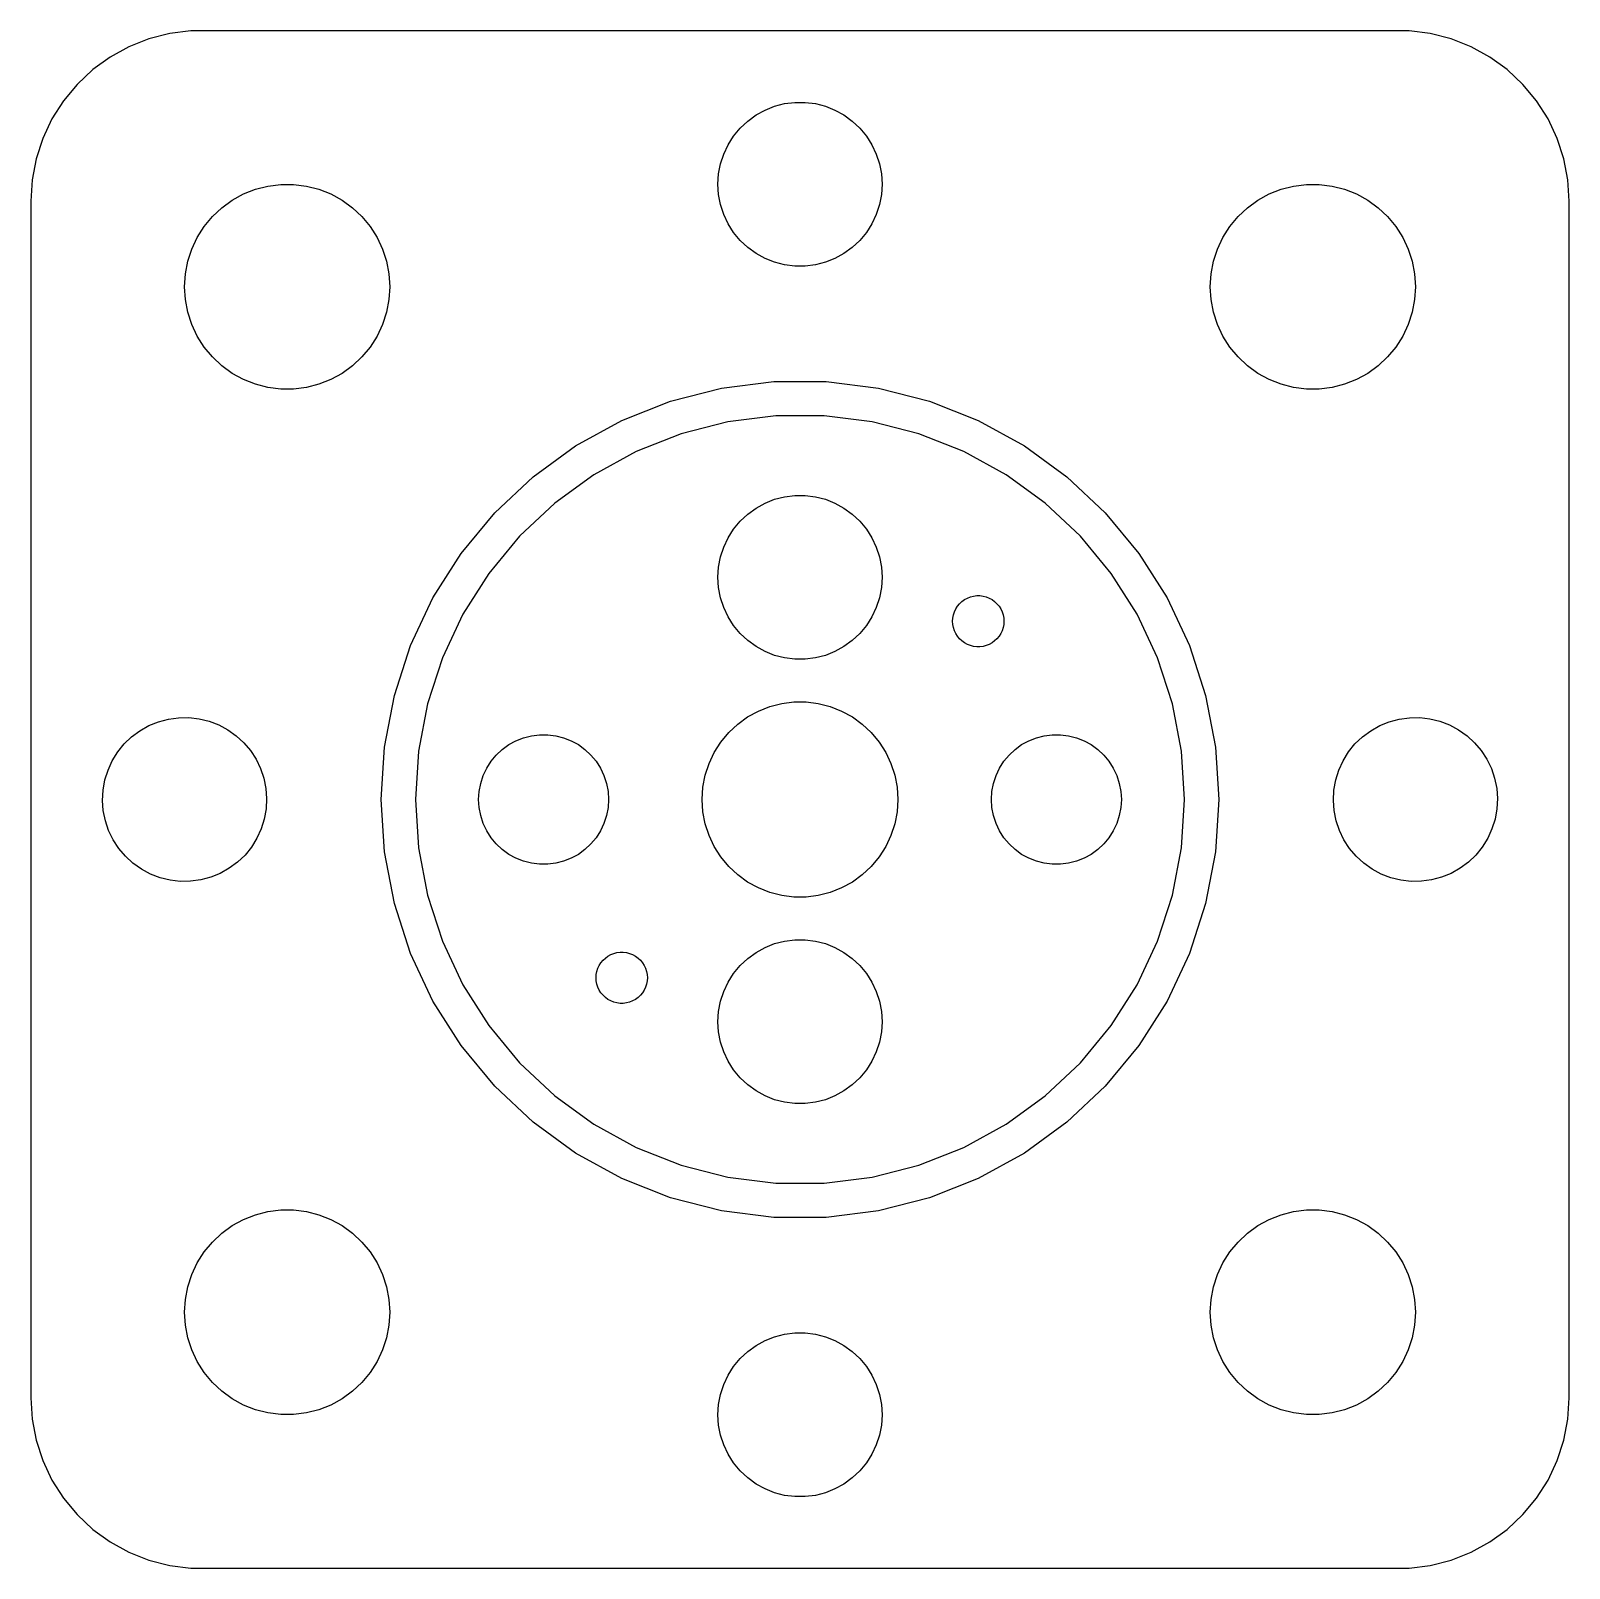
# Model space of a CAD drawing. Header units: metres. Extents: x -22 to 22, y -22 to 184.
# Drawn here: x -22.5 to 22.5, y -22.49 to 22.49 of the extents above; entities that cross this region are included whole.
import ezdxf

# ---------------------------------------------------------------- set-up
doc = ezdxf.new("R2010")
doc.units = ezdxf.units.M

msp = doc.modelspace()

# ---------------------------------------------------------------- linework, layer by layer
for p, q in [((-19.0451, 22.2553), (-19.6289, 22.0241)), ((-18.4369, 22.4114), (-19.0451, 22.2553)), ((-17.8139, 22.4901), (-18.4369, 22.4114)), ((17.8139, 22.4901), (-17.8139, 22.4901)), ((18.4369, 22.4114), (17.8139, 22.4901)), ((19.0451, 22.2553), (18.4369, 22.4114)), ((19.6289, 22.0241), (19.0451, 22.2553)), ((-20.1791, 21.7216), (-20.6871, 21.3526)), ((-19.6289, 22.0241), (-20.1791, 21.7216)), ((20.1791, 21.7216), (19.6289, 22.0241)), ((20.6871, 21.3526), (20.1791, 21.7216)), ((-20.6871, 21.3526), (-21.1448, 20.9227)), ((21.1448, 20.9227), (20.6871, 21.3526)), ((-21.1448, 20.9227), (-21.5451, 20.4389)), ((21.5451, 20.4389), (21.1448, 20.9227)), ((-21.5451, 20.4389), (-21.8815, 19.9088)), ((-1.02187, 20.1716), (-0.741638, 20.2825)), ((-0.741638, 20.2825), (-0.449707, 20.3575)), ((-0.449707, 20.3575), (-0.150696, 20.3953)), ((-0.150696, 20.3953), (0.150696, 20.3953)), ((0.150696, 20.3953), (0.449707, 20.3575)), ((0.449707, 20.3575), (0.741638, 20.2825)), ((0.741638, 20.2825), (1.02187, 20.1716)), ((21.8815, 19.9088), (21.5451, 20.4389)), ((-21.8815, 19.9088), (-22.1489, 19.3406)), ((-1.74951, 19.6429), (-1.52982, 19.8492)), ((-1.52982, 19.8492), (-1.28598, 20.0264)), ((-1.28598, 20.0264), (-1.02187, 20.1716)), ((1.02187, 20.1716), (1.28598, 20.0264)), ((1.28598, 20.0264), (1.52982, 19.8492)), ((1.52982, 19.8492), (1.74951, 19.6429)), ((22.1489, 19.3406), (21.8815, 19.9088)), ((-2.10313, 19.1562), (-1.94164, 19.4107)), ((-1.94164, 19.4107), (-1.74951, 19.6429)), ((1.74951, 19.6429), (1.94164, 19.4107)), ((1.94164, 19.4107), (2.10313, 19.1562)), ((-22.1489, 19.3406), (-22.3429, 18.7434)), ((-2.23146, 18.8835), (-2.10313, 19.1562)), ((2.10313, 19.1562), (2.23146, 18.8835)), ((22.3429, 18.7434), (22.1489, 19.3406)), ((-22.3429, 18.7434), (-22.4606, 18.1267)), ((-2.38107, 18.3008), (-2.32458, 18.5968)), ((-2.32458, 18.5968), (-2.23146, 18.8835)), ((2.23146, 18.8835), (2.32458, 18.5968)), ((2.32458, 18.5968), (2.38107, 18.3008)), ((22.4606, 18.1267), (22.3429, 18.7434)), ((-22.4606, 18.1267), (-22.5, 17.5)), ((-2.39999, 18), (-2.38107, 18.3008)), ((-2.38107, 17.6992), (-2.39999, 18)), ((2.38107, 18.3008), (2.39999, 18)), ((2.39999, 18), (2.38107, 17.6992)), ((22.5, 17.5), (22.4606, 18.1267)), ((-16.6075, 17.533), (-16.2773, 17.7145)), ((-16.2773, 17.7145), (-15.927, 17.8532)), ((-15.927, 17.8532), (-15.5621, 17.9469)), ((-15.5621, 17.9469), (-15.1884, 17.9941)), ((-15.1884, 17.9941), (-14.8116, 17.9941)), ((-14.8116, 17.9941), (-14.4379, 17.9469)), ((-14.4379, 17.9469), (-14.0729, 17.8532)), ((-14.0729, 17.8532), (-13.7227, 17.7145)), ((-13.7227, 17.7145), (-13.3925, 17.533)), ((-2.32458, 17.4031), (-2.38107, 17.6992)), ((2.38107, 17.6992), (2.32458, 17.4031)), ((13.3925, 17.533), (13.7227, 17.7145)), ((13.7227, 17.7145), (14.0729, 17.8532)), ((14.0729, 17.8532), (14.4379, 17.9469)), ((14.4379, 17.9469), (14.8116, 17.9941)), ((14.8116, 17.9941), (15.1884, 17.9941)), ((15.1884, 17.9941), (15.5621, 17.9469)), ((15.5621, 17.9469), (15.927, 17.8532)), ((15.927, 17.8532), (16.2773, 17.7145)), ((16.2773, 17.7145), (16.6075, 17.533)), ((-22.5, 17.5), (-22.5, -17.5)), ((-17.1869, 17.0536), (-16.9123, 17.3115)), ((-16.9123, 17.3115), (-16.6075, 17.533)), ((-13.3925, 17.533), (-13.0877, 17.3115)), ((-13.0877, 17.3115), (-12.8131, 17.0536)), ((-2.23146, 17.1165), (-2.32458, 17.4031)), ((-2.10313, 16.8438), (-2.23146, 17.1165)), ((2.23146, 17.1165), (2.10313, 16.8438)), ((2.32458, 17.4031), (2.23146, 17.1165)), ((12.8131, 17.0536), (13.0877, 17.3115)), ((13.0877, 17.3115), (13.3925, 17.533)), ((16.6075, 17.533), (16.9123, 17.3115)), ((16.9123, 17.3115), (17.1869, 17.0536)), ((22.5, -17.5), (22.5, 17.5)), ((-17.6289, 16.4453), (-17.427, 16.7634)), ((-17.427, 16.7634), (-17.1869, 17.0536)), ((-12.8131, 17.0536), (-12.5729, 16.7634)), ((-12.5729, 16.7634), (-12.3711, 16.4453)), ((-1.94164, 16.5893), (-2.10313, 16.8438)), ((2.10313, 16.8438), (1.94164, 16.5893)), ((12.3711, 16.4453), (12.5729, 16.7634)), ((12.5729, 16.7634), (12.8131, 17.0536)), ((17.1869, 17.0536), (17.427, 16.7634)), ((17.427, 16.7634), (17.6289, 16.4453)), ((-17.7893, 16.1044), (-17.6289, 16.4453)), ((-12.3711, 16.4453), (-12.2107, 16.1044)), ((-1.74951, 16.3571), (-1.94164, 16.5893)), ((-1.52982, 16.1508), (-1.74951, 16.3571)), ((1.74951, 16.3571), (1.52982, 16.1508)), ((1.94164, 16.5893), (1.74951, 16.3571)), ((12.2107, 16.1044), (12.3711, 16.4453)), ((17.6289, 16.4453), (17.7893, 16.1044)), ((-17.9057, 15.7461), (-17.7893, 16.1044)), ((-12.2107, 16.1044), (-12.0942, 15.7461)), ((-1.28598, 15.9736), (-1.52982, 16.1508)), ((-1.02187, 15.8284), (-1.28598, 15.9736)), ((-0.741638, 15.7175), (-1.02187, 15.8284)), ((1.02187, 15.8284), (0.741638, 15.7175)), ((1.28598, 15.9736), (1.02187, 15.8284)), ((1.52982, 16.1508), (1.28598, 15.9736)), ((12.0942, 15.7461), (12.2107, 16.1044)), ((17.7893, 16.1044), (17.9057, 15.7461)), ((-18, 15), (-17.9763, 15.376)), ((-17.9763, 15.376), (-17.9057, 15.7461)), ((-12.0942, 15.7461), (-12.0237, 15.376)), ((-12.0237, 15.376), (-12, 15)), ((-0.449707, 15.6425), (-0.741638, 15.7175)), ((-0.150696, 15.6047), (-0.449707, 15.6425)), ((0.150696, 15.6047), (-0.150696, 15.6047)), ((0.449707, 15.6425), (0.150696, 15.6047)), ((0.741638, 15.7175), (0.449707, 15.6425)), ((12, 15), (12.0237, 15.376)), ((12.0237, 15.376), (12.0942, 15.7461)), ((17.9057, 15.7461), (17.9763, 15.376)), ((17.9763, 15.376), (18, 15)), ((-17.9763, 14.624), (-18, 15)), ((-12, 15), (-12.0237, 14.624)), ((12.0237, 14.624), (12, 15)), ((18, 15), (17.9763, 14.624)), ((-17.9057, 14.2539), (-17.9763, 14.624)), ((-12.0237, 14.624), (-12.0942, 14.2539)), ((12.0942, 14.2539), (12.0237, 14.624)), ((17.9763, 14.624), (17.9057, 14.2539)), ((-17.7893, 13.8956), (-17.9057, 14.2539)), ((-12.0942, 14.2539), (-12.2107, 13.8956)), ((12.2107, 13.8956), (12.0942, 14.2539)), ((17.9057, 14.2539), (17.7893, 13.8956)), ((-17.6289, 13.5547), (-17.7893, 13.8956)), ((-17.427, 13.2366), (-17.6289, 13.5547)), ((-12.3711, 13.5547), (-12.5729, 13.2366)), ((-12.2107, 13.8956), (-12.3711, 13.5547)), ((12.3711, 13.5547), (12.2107, 13.8956)), ((12.5729, 13.2366), (12.3711, 13.5547)), ((17.6289, 13.5547), (17.427, 13.2366)), ((17.7893, 13.8956), (17.6289, 13.5547)), ((-17.1869, 12.9464), (-17.427, 13.2366)), ((-12.5729, 13.2366), (-12.8131, 12.9464)), ((12.8131, 12.9464), (12.5729, 13.2366)), ((17.427, 13.2366), (17.1869, 12.9464)), ((-16.9123, 12.6884), (-17.1869, 12.9464)), ((-16.6075, 12.467), (-16.9123, 12.6884)), ((-13.0877, 12.6884), (-13.3925, 12.467)), ((-12.8131, 12.9464), (-13.0877, 12.6884)), ((13.0877, 12.6884), (12.8131, 12.9464)), ((13.3925, 12.467), (13.0877, 12.6884)), ((16.9123, 12.6884), (16.6075, 12.467)), ((17.1869, 12.9464), (16.9123, 12.6884)), ((-16.2773, 12.2855), (-16.6075, 12.467)), ((-15.927, 12.1468), (-16.2773, 12.2855)), ((-13.7227, 12.2855), (-14.0729, 12.1468)), ((-13.3925, 12.467), (-13.7227, 12.2855)), ((-2.29541, 12.033), (-0.76918, 12.2258)), ((-0.76918, 12.2258), (0.76918, 12.2258)), ((0.76918, 12.2258), (2.29541, 12.033)), ((13.7227, 12.2855), (13.3925, 12.467)), ((14.0729, 12.1468), (13.7227, 12.2855)), ((16.2773, 12.2855), (15.927, 12.1468)), ((16.6075, 12.467), (16.2773, 12.2855)), ((-15.5621, 12.0531), (-15.927, 12.1468)), ((-15.1884, 12.0059), (-15.5621, 12.0531)), ((-14.8116, 12.0059), (-15.1884, 12.0059)), ((-14.4379, 12.0531), (-14.8116, 12.0059)), ((-14.0729, 12.1468), (-14.4379, 12.0531)), ((-3.78545, 11.6504), (-2.29541, 12.033)), ((2.29541, 12.033), (3.78545, 11.6504)), ((14.4379, 12.0531), (14.0729, 12.1468)), ((14.8116, 12.0059), (14.4379, 12.0531)), ((15.1884, 12.0059), (14.8116, 12.0059)), ((15.5621, 12.0531), (15.1884, 12.0059)), ((15.927, 12.1468), (15.5621, 12.0531)), ((-5.21579, 11.0841), (-3.78545, 11.6504)), ((3.78545, 11.6504), (5.21579, 11.0841)), ((-6.56387, 10.343), (-5.21579, 11.0841)), ((-2.10803, 11.0507), (-3.47644, 10.6994)), ((-0.70639, 11.2278), (-2.10803, 11.0507)), ((0.70639, 11.2278), (-0.70639, 11.2278)), ((2.10803, 11.0507), (0.70639, 11.2278)), ((3.47644, 10.6994), (2.10803, 11.0507)), ((5.21579, 11.0841), (6.56387, 10.343)), ((-3.47644, 10.6994), (-4.79001, 10.1793)), ((4.79001, 10.1793), (3.47644, 10.6994)), ((-7.80844, 9.43878), (-6.56387, 10.343)), ((-4.79001, 10.1793), (-6.02805, 9.49869)), ((6.02805, 9.49869), (4.79001, 10.1793)), ((6.56387, 10.343), (7.80844, 9.43878)), ((-6.02805, 9.49869), (-7.17101, 8.66827)), ((7.17101, 8.66827), (6.02805, 9.49869)), ((-8.92986, 8.3857), (-7.80844, 9.43878)), ((7.80844, 9.43878), (8.92986, 8.3857)), ((-7.17101, 8.66827), (-8.20088, 7.70114)), ((-1.28598, 8.52638), (-1.02187, 8.67157)), ((-1.02187, 8.67157), (-0.741638, 8.78253)), ((-0.741638, 8.78253), (-0.449707, 8.85748)), ((-0.449707, 8.85748), (-0.150696, 8.89526)), ((-0.150696, 8.89526), (0.150696, 8.89526)), ((0.150696, 8.89526), (0.449707, 8.85748)), ((0.449707, 8.85748), (0.741638, 8.78253)), ((0.741638, 8.78253), (1.02187, 8.67157)), ((1.02187, 8.67157), (1.28598, 8.52638)), ((8.20088, 7.70114), (7.17101, 8.66827)), ((-9.91045, 7.20036), (-8.92986, 8.3857)), ((-1.94164, 7.91068), (-1.74951, 8.1429)), ((-1.74951, 8.1429), (-1.52982, 8.34923)), ((-1.52982, 8.34923), (-1.28598, 8.52638)), ((1.28598, 8.52638), (1.52982, 8.34923)), ((1.52982, 8.34923), (1.74951, 8.1429)), ((1.74951, 8.1429), (1.94164, 7.91068)), ((8.92986, 8.3857), (9.91045, 7.20036)), ((-8.20088, 7.70114), (-9.10144, 6.61258)), ((-2.23146, 7.38348), (-2.10313, 7.6562)), ((-2.10313, 7.6562), (-1.94164, 7.91068)), ((1.94164, 7.91068), (2.10313, 7.6562)), ((2.10313, 7.6562), (2.23146, 7.38348)), ((9.10144, 6.61258), (8.20088, 7.70114)), ((-10.7348, 5.90147), (-9.91045, 7.20036)), ((-2.32458, 7.09685), (-2.23146, 7.38348)), ((2.23146, 7.38348), (2.32458, 7.09685)), ((9.91045, 7.20036), (10.7348, 5.90147)), ((-2.39999, 6.5), (-2.38107, 6.8008)), ((-2.38107, 6.8008), (-2.32458, 7.09685)), ((2.32458, 7.09685), (2.38107, 6.8008)), ((2.38107, 6.8008), (2.39999, 6.5)), ((-9.10144, 6.61258), (-9.85844, 5.41972)), ((-2.38107, 6.19919), (-2.39999, 6.5)), ((2.39999, 6.5), (2.38107, 6.19919)), ((9.85844, 5.41972), (9.10144, 6.61258)), ((-11.3898, 4.50952), (-10.7348, 5.90147)), ((-2.32458, 5.90314), (-2.38107, 6.19919)), ((-2.23146, 5.6165), (-2.32458, 5.90314)), ((2.32458, 5.90314), (2.23146, 5.6165)), ((2.38107, 6.19919), (2.32458, 5.90314)), ((4.81313, 5.84824), (4.89566, 5.89362)), ((4.89566, 5.89362), (4.98323, 5.92828)), ((4.98323, 5.92828), (5.07446, 5.95171)), ((5.07446, 5.95171), (5.16789, 5.96352)), ((5.16789, 5.96352), (5.26208, 5.96352)), ((5.26208, 5.96352), (5.35553, 5.95171)), ((5.35553, 5.95171), (5.44676, 5.92828)), ((5.44676, 5.92828), (5.53433, 5.89362)), ((5.53433, 5.89362), (5.61687, 5.84824)), ((10.7348, 5.90147), (11.3898, 4.50952)), ((-9.85844, 5.41972), (-10.46, 4.14139)), ((-2.10313, 5.34378), (-2.23146, 5.6165)), ((2.23146, 5.6165), (2.10313, 5.34378)), ((4.4709, 5.30899), (4.48856, 5.4015)), ((4.48856, 5.4015), (4.51765, 5.49109)), ((4.51765, 5.49109), (4.55777, 5.57631)), ((4.55777, 5.57631), (4.60823, 5.65584)), ((4.60823, 5.65584), (4.66826, 5.72841)), ((4.66826, 5.72841), (4.73692, 5.79288)), ((4.73692, 5.79288), (4.81313, 5.84824)), ((5.61687, 5.84824), (5.69305, 5.79288)), ((5.69305, 5.79288), (5.76172, 5.72841)), ((5.76172, 5.72841), (5.82176, 5.65584)), ((5.82176, 5.65584), (5.87222, 5.57631)), ((5.87222, 5.57631), (5.91232, 5.49109)), ((5.91232, 5.49109), (5.94144, 5.4015)), ((5.94144, 5.4015), (5.95908, 5.30899)), ((10.46, 4.14139), (9.85844, 5.41972)), ((-1.94164, 5.08931), (-2.10313, 5.34378)), ((-1.74951, 4.85709), (-1.94164, 5.08931)), ((1.94164, 5.08931), (1.74951, 4.85709)), ((2.10313, 5.34378), (1.94164, 5.08931)), ((4.465, 5.215), (4.4709, 5.30899)), ((4.4709, 5.12099), (4.465, 5.215)), ((4.48856, 5.02847), (4.4709, 5.12099)), ((4.51765, 4.9389), (4.48856, 5.02847)), ((5.94144, 5.02847), (5.91232, 4.9389)), ((5.95908, 5.12099), (5.94144, 5.02847)), ((5.95908, 5.30899), (5.965, 5.215)), ((5.965, 5.215), (5.95908, 5.12099)), ((-11.8651, 3.04645), (-11.3898, 4.50952)), ((-1.52982, 4.65076), (-1.74951, 4.85709)), ((-1.28598, 4.4736), (-1.52982, 4.65076)), ((1.52982, 4.65076), (1.28598, 4.4736)), ((1.74951, 4.85709), (1.52982, 4.65076)), ((4.55777, 4.85368), (4.51765, 4.9389)), ((4.60823, 4.77415), (4.55777, 4.85368)), ((4.66826, 4.70158), (4.60823, 4.77415)), ((4.73692, 4.6371), (4.66826, 4.70158)), ((4.81313, 4.58174), (4.73692, 4.6371)), ((4.89566, 4.53638), (4.81313, 4.58174)), ((4.98323, 4.50169), (4.89566, 4.53638)), ((5.07446, 4.47827), (4.98323, 4.50169)), ((5.44676, 4.50169), (5.35553, 4.47827)), ((5.53433, 4.53638), (5.44676, 4.50169)), ((5.61687, 4.58174), (5.53433, 4.53638)), ((5.69305, 4.6371), (5.61687, 4.58174)), ((5.76172, 4.70158), (5.69305, 4.6371)), ((5.82176, 4.77415), (5.76172, 4.70158)), ((5.87222, 4.85368), (5.82176, 4.77415)), ((5.91232, 4.9389), (5.87222, 4.85368)), ((11.3898, 4.50952), (11.8651, 3.04645)), ((-10.46, 4.14139), (-10.8965, 2.79776)), ((-1.02187, 4.32841), (-1.28598, 4.4736)), ((-0.741638, 4.21745), (-1.02187, 4.32841)), ((-0.449707, 4.1425), (-0.741638, 4.21745)), ((-0.150696, 4.10472), (-0.449707, 4.1425)), ((0.150696, 4.10472), (-0.150696, 4.10472)), ((0.449707, 4.1425), (0.150696, 4.10472)), ((0.741638, 4.21745), (0.449707, 4.1425)), ((1.02187, 4.32841), (0.741638, 4.21745)), ((1.28598, 4.4736), (1.02187, 4.32841)), ((5.16789, 4.46648), (5.07446, 4.47827)), ((5.26208, 4.46648), (5.16789, 4.46648)), ((5.35553, 4.47827), (5.26208, 4.46648)), ((10.8965, 2.79776), (10.46, 4.14139)), ((-12.1534, 1.53532), (-11.8651, 3.04645)), ((-10.8965, 2.79776), (-11.1613, 1.40999)), ((-1.21773, 2.5878), (-0.883774, 2.72002)), ((-0.883774, 2.72002), (-0.535904, 2.80933)), ((-0.535904, 2.80933), (-0.179565, 2.85435)), ((-0.179565, 2.85435), (0.179565, 2.85435)), ((0.179565, 2.85435), (0.535904, 2.80933)), ((0.535904, 2.80933), (0.883774, 2.72002)), ((0.883774, 2.72002), (1.21773, 2.5878)), ((11.1613, 1.40999), (10.8965, 2.79776)), ((11.8651, 3.04645), (12.1534, 1.53532)), ((-19.0445, 2.16075), (-18.7655, 2.27464)), ((-18.7655, 2.27464), (-18.4744, 2.35265)), ((-18.4744, 2.35265), (-18.1758, 2.39355)), ((-18.1758, 2.39355), (-17.8744, 2.3967)), ((-17.8744, 2.3967), (-17.575, 2.36206)), ((-17.575, 2.36206), (-17.2823, 2.29018)), ((-17.2823, 2.29018), (-17.0009, 2.18216)), ((-1.82303, 2.20366), (-1.53246, 2.41476)), ((-1.53246, 2.41476), (-1.21773, 2.5878)), ((1.21773, 2.5878), (1.53246, 2.41476)), ((1.53246, 2.41476), (1.82303, 2.20366)), ((16.9554, 2.16075), (17.2345, 2.27464)), ((17.2345, 2.27464), (17.5256, 2.35265)), ((17.5256, 2.35265), (17.8242, 2.39355)), ((17.8242, 2.39355), (18.1256, 2.3967)), ((18.1256, 2.3967), (18.425, 2.36206)), ((18.425, 2.36206), (18.7177, 2.29018)), ((18.7177, 2.29018), (18.9991, 2.18216)), ((-19.7666, 1.6245), (-19.5491, 1.8331)), ((-19.5491, 1.8331), (-19.3071, 2.0128)), ((-19.3071, 2.0128), (-19.0445, 2.16075)), ((-17.0009, 2.18216), (-16.7353, 2.03973)), ((-16.7353, 2.03973), (-16.4896, 1.86514)), ((-16.4896, 1.86514), (-16.2678, 1.66113)), ((-8.30898, 1.71916), (-8.08713, 1.80701)), ((-8.08713, 1.80701), (-7.85602, 1.86633)), ((-7.85602, 1.86633), (-7.61929, 1.89624)), ((-7.61929, 1.89624), (-7.38069, 1.89624)), ((-7.38069, 1.89624), (-7.14397, 1.86633)), ((-7.14397, 1.86633), (-6.91286, 1.80701)), ((-6.91286, 1.80701), (-6.69101, 1.71916)), ((-2.31378, 1.68106), (-2.08484, 1.95779)), ((-2.08484, 1.95779), (-1.82303, 2.20366)), ((1.82303, 2.20366), (2.08484, 1.95779)), ((2.08484, 1.95779), (2.31378, 1.68106)), ((6.69101, 1.71916), (6.91286, 1.80701)), ((6.91286, 1.80701), (7.14397, 1.86633)), ((7.14397, 1.86633), (7.38069, 1.89624)), ((7.38069, 1.89624), (7.61929, 1.89624)), ((7.61929, 1.89624), (7.85602, 1.86633)), ((7.85602, 1.86633), (8.08713, 1.80701)), ((8.08713, 1.80701), (8.30898, 1.71916)), ((16.2334, 1.6245), (16.4509, 1.8331)), ((16.4509, 1.8331), (16.6929, 2.0128)), ((16.6929, 2.0128), (16.9554, 2.16075)), ((18.9991, 2.18216), (19.2647, 2.03973)), ((19.2647, 2.03973), (19.5104, 1.86514)), ((19.5104, 1.86514), (19.7322, 1.66113)), ((-20.1151, 1.13411), (-19.9563, 1.39027)), ((-19.9563, 1.39027), (-19.7666, 1.6245)), ((-16.2678, 1.66113), (-16.0732, 1.43094)), ((-16.0732, 1.43094), (-15.9091, 1.17816)), ((-12.25, 0), (-12.1534, 1.53532)), ((-11.1613, 1.40999), (-11.25, 0)), ((-8.88504, 1.30063), (-8.71111, 1.46397)), ((-8.71111, 1.46397), (-8.51807, 1.60422)), ((-8.51807, 1.60422), (-8.30898, 1.71916)), ((-6.69101, 1.71916), (-6.48192, 1.60422)), ((-6.48192, 1.60422), (-6.28888, 1.46397)), ((-6.28888, 1.46397), (-6.11494, 1.30063)), ((-2.65915, 1.05283), (-2.50623, 1.37781)), ((-2.50623, 1.37781), (-2.31378, 1.68106)), ((2.31378, 1.68106), (2.50623, 1.37781)), ((2.50623, 1.37781), (2.65915, 1.05283)), ((6.11494, 1.30063), (6.28888, 1.46397)), ((6.28888, 1.46397), (6.48192, 1.60422)), ((6.48192, 1.60422), (6.69101, 1.71916)), ((8.30898, 1.71916), (8.51807, 1.60422)), ((8.51807, 1.60422), (8.71111, 1.46397)), ((8.71111, 1.46397), (8.88504, 1.30063)), ((11.25, 0), (11.1613, 1.40999)), ((12.1534, 1.53532), (12.25, 0)), ((15.8849, 1.13411), (16.0437, 1.39027)), ((16.0437, 1.39027), (16.2334, 1.6245)), ((19.7322, 1.66113), (19.9268, 1.43094)), ((19.9268, 1.43094), (20.0909, 1.17816)), ((-20.2406, 0.860077), (-20.1151, 1.13411)), ((-15.9091, 1.17816), (-15.7779, 0.906815)), ((-15.7779, 0.906815), (-15.6818, 0.621155)), ((-9.26657, 0.699432), (-9.16498, 0.915329)), ((-9.16498, 0.915329), (-9.03712, 1.11679)), ((-9.03712, 1.11679), (-8.88504, 1.30063)), ((-6.11494, 1.30063), (-5.96286, 1.11679)), ((-5.96286, 1.11679), (-5.83501, 0.915329)), ((-5.83501, 0.915329), (-5.73341, 0.699432)), ((-2.77014, 0.711243), (-2.65915, 1.05283)), ((2.65915, 1.05283), (2.77014, 0.711243)), ((5.73341, 0.699432), (5.83501, 0.915329)), ((5.83501, 0.915329), (5.96286, 1.11679)), ((5.96286, 1.11679), (6.11494, 1.30063)), ((8.88504, 1.30063), (9.03712, 1.11679)), ((9.03712, 1.11679), (9.16498, 0.915329)), ((9.16498, 0.915329), (9.26657, 0.699432)), ((15.7594, 0.860077), (15.8849, 1.13411)), ((20.0909, 1.17816), (20.2221, 0.906815)), ((20.2221, 0.906815), (20.3182, 0.621155)), ((-20.3841, 0.275848), (-20.3307, 0.572479)), ((-20.3307, 0.572479), (-20.2406, 0.860077)), ((-15.6818, 0.621155), (-15.6222, 0.325714)), ((-9.38501, 0.238129), (-9.3403, 0.472504)), ((-9.3403, 0.472504), (-9.26657, 0.699432)), ((-5.73341, 0.699432), (-5.65968, 0.472504)), ((-5.65968, 0.472504), (-5.61497, 0.238129)), ((-2.83743, 0.358444), (-2.77014, 0.711243)), ((2.77014, 0.711243), (2.83743, 0.358444)), ((5.61497, 0.238129), (5.65968, 0.472504)), ((5.65968, 0.472504), (5.73341, 0.699432)), ((9.26657, 0.699432), (9.3403, 0.472504)), ((9.3403, 0.472504), (9.38501, 0.238129)), ((15.6159, 0.275848), (15.6693, 0.572479)), ((15.6693, 0.572479), (15.7594, 0.860077)), ((20.3182, 0.621155), (20.3778, 0.325714)), ((-20.3999, -0.025131), (-20.3841, 0.275848)), ((-15.6222, 0.325714), (-15.6001, 0.025131)), ((-15.6001, 0.025131), (-15.6159, -0.275848)), ((-12.1534, -1.53532), (-12.25, 0)), ((-11.25, 0), (-11.1613, -1.40999)), ((-9.39999, 0), (-9.38501, 0.238129)), ((-9.38501, -0.238129), (-9.39999, 0)), ((-5.61497, 0.238129), (-5.59999, 0)), ((-5.59999, 0), (-5.61497, -0.238129)), ((-2.85999, 0), (-2.83743, 0.358444)), ((-2.83743, -0.358444), (-2.85999, 0)), ((2.83743, 0.358444), (2.85999, 0)), ((2.85999, 0), (2.83743, -0.358444)), ((5.59999, 0), (5.61497, 0.238129)), ((5.61497, -0.238129), (5.59999, 0)), ((9.38501, 0.238129), (9.39999, 0)), ((9.39999, 0), (9.38501, -0.238129)), ((11.1613, -1.40999), (11.25, 0)), ((12.25, 0), (12.1534, -1.53532)), ((15.6001, -0.025131), (15.6159, 0.275848)), ((20.3778, 0.325714), (20.3999, 0.025131)), ((20.3999, 0.025131), (20.3841, -0.275848)), ((-20.3778, -0.325714), (-20.3999, -0.025131)), ((-20.3182, -0.621155), (-20.3778, -0.325714)), ((-15.6159, -0.275848), (-15.6693, -0.572479)), ((-9.3403, -0.472504), (-9.38501, -0.238129)), ((-5.61497, -0.238129), (-5.65968, -0.472504)), ((-2.77014, -0.711243), (-2.83743, -0.358444)), ((2.83743, -0.358444), (2.77014, -0.711243)), ((5.65968, -0.472504), (5.61497, -0.238129)), ((9.38501, -0.238129), (9.3403, -0.472504)), ((15.6222, -0.325714), (15.6001, -0.025131)), ((15.6818, -0.621155), (15.6222, -0.325714)), ((20.3841, -0.275848), (20.3307, -0.572479)), ((-20.2221, -0.906815), (-20.3182, -0.621155)), ((-15.7594, -0.860077), (-15.8849, -1.13411)), ((-15.6693, -0.572479), (-15.7594, -0.860077)), ((-9.26657, -0.699432), (-9.3403, -0.472504)), ((-9.16498, -0.915329), (-9.26657, -0.699432)), ((-5.73341, -0.699432), (-5.83501, -0.915329)), ((-5.65968, -0.472504), (-5.73341, -0.699432)), ((-2.65915, -1.05283), (-2.77014, -0.711243)), ((2.77014, -0.711243), (2.65915, -1.05283)), ((5.73341, -0.699432), (5.65968, -0.472504)), ((5.83501, -0.915329), (5.73341, -0.699432)), ((9.26657, -0.699432), (9.16498, -0.915329)), ((9.3403, -0.472504), (9.26657, -0.699432)), ((15.7779, -0.906815), (15.6818, -0.621155)), ((20.2406, -0.860077), (20.1151, -1.13411)), ((20.3307, -0.572479), (20.2406, -0.860077)), ((-20.0909, -1.17816), (-20.2221, -0.906815)), ((-19.9268, -1.43094), (-20.0909, -1.17816)), ((-15.8849, -1.13411), (-16.0437, -1.39027)), ((-9.03712, -1.11679), (-9.16498, -0.915329)), ((-8.88504, -1.30063), (-9.03712, -1.11679)), ((-8.71111, -1.46397), (-8.88504, -1.30063)), ((-6.11494, -1.30063), (-6.28888, -1.46397)), ((-5.96286, -1.11679), (-6.11494, -1.30063)), ((-5.83501, -0.915329), (-5.96286, -1.11679)), ((-2.50623, -1.37781), (-2.65915, -1.05283)), ((2.65915, -1.05283), (2.50623, -1.37781)), ((5.96286, -1.11679), (5.83501, -0.915329)), ((6.11494, -1.30063), (5.96286, -1.11679)), ((6.28888, -1.46397), (6.11494, -1.30063)), ((8.88504, -1.30063), (8.71111, -1.46397)), ((9.03712, -1.11679), (8.88504, -1.30063)), ((9.16498, -0.915329), (9.03712, -1.11679)), ((15.9091, -1.17816), (15.7779, -0.906815)), ((16.0732, -1.43094), (15.9091, -1.17816)), ((20.1151, -1.13411), (19.9563, -1.39027)), ((-19.7322, -1.66113), (-19.9268, -1.43094)), ((-19.5104, -1.86514), (-19.7322, -1.66113)), ((-16.2334, -1.6245), (-16.4509, -1.8331)), ((-16.0437, -1.39027), (-16.2334, -1.6245)), ((-11.8651, -3.04645), (-12.1534, -1.53532)), ((-11.1613, -1.40999), (-10.8965, -2.79776)), ((-8.51807, -1.60422), (-8.71111, -1.46397)), ((-8.30898, -1.71916), (-8.51807, -1.60422)), ((-8.08713, -1.80701), (-8.30898, -1.71916)), ((-6.69101, -1.71916), (-6.91286, -1.80701)), ((-6.48192, -1.60422), (-6.69101, -1.71916)), ((-6.28888, -1.46397), (-6.48192, -1.60422)), ((-2.31378, -1.68106), (-2.50623, -1.37781)), ((-2.08484, -1.95779), (-2.31378, -1.68106)), ((2.31378, -1.68106), (2.08484, -1.95779)), ((2.50623, -1.37781), (2.31378, -1.68106)), ((6.48192, -1.60422), (6.28888, -1.46397)), ((6.69101, -1.71916), (6.48192, -1.60422)), ((6.91286, -1.80701), (6.69101, -1.71916)), ((8.30898, -1.71916), (8.08713, -1.80701)), ((8.51807, -1.60422), (8.30898, -1.71916)), ((8.71111, -1.46397), (8.51807, -1.60422)), ((10.8965, -2.79776), (11.1613, -1.40999)), ((12.1534, -1.53532), (11.8651, -3.04645)), ((16.2678, -1.66113), (16.0732, -1.43094)), ((16.4896, -1.86514), (16.2678, -1.66113)), ((19.7666, -1.6245), (19.5491, -1.8331)), ((19.9563, -1.39027), (19.7666, -1.6245)), ((-19.2647, -2.03973), (-19.5104, -1.86514)), ((-18.9991, -2.18216), (-19.2647, -2.03973)), ((-18.7177, -2.29018), (-18.9991, -2.18216)), ((-16.9554, -2.16075), (-17.2345, -2.27464)), ((-16.6929, -2.0128), (-16.9554, -2.16075)), ((-16.4509, -1.8331), (-16.6929, -2.0128)), ((-7.85602, -1.86633), (-8.08713, -1.80701)), ((-7.61929, -1.89624), (-7.85602, -1.86633)), ((-7.38069, -1.89624), (-7.61929, -1.89624)), ((-7.14397, -1.86633), (-7.38069, -1.89624)), ((-6.91286, -1.80701), (-7.14397, -1.86633)), ((-1.82303, -2.20366), (-2.08484, -1.95779)), ((-1.53246, -2.41476), (-1.82303, -2.20366)), ((1.82303, -2.20366), (1.53246, -2.41476)), ((2.08484, -1.95779), (1.82303, -2.20366)), ((7.14397, -1.86633), (6.91286, -1.80701)), ((7.38069, -1.89624), (7.14397, -1.86633)), ((7.61929, -1.89624), (7.38069, -1.89624)), ((7.85602, -1.86633), (7.61929, -1.89624)), ((8.08713, -1.80701), (7.85602, -1.86633)), ((16.7353, -2.03973), (16.4896, -1.86514)), ((17.0009, -2.18216), (16.7353, -2.03973)), ((17.2823, -2.29018), (17.0009, -2.18216)), ((19.0445, -2.16075), (18.7655, -2.27464)), ((19.3071, -2.0128), (19.0445, -2.16075)), ((19.5491, -1.8331), (19.3071, -2.0128)), ((-18.425, -2.36206), (-18.7177, -2.29018)), ((-18.1256, -2.3967), (-18.425, -2.36206)), ((-17.8242, -2.39355), (-18.1256, -2.3967)), ((-17.5256, -2.35265), (-17.8242, -2.39355)), ((-17.2345, -2.27464), (-17.5256, -2.35265)), ((-1.21773, -2.5878), (-1.53246, -2.41476)), ((-0.883774, -2.72002), (-1.21773, -2.5878)), ((1.21773, -2.5878), (0.883774, -2.72002)), ((1.53246, -2.41476), (1.21773, -2.5878)), ((17.575, -2.36206), (17.2823, -2.29018)), ((17.8744, -2.3967), (17.575, -2.36206)), ((18.1758, -2.39355), (17.8744, -2.3967)), ((18.4744, -2.35265), (18.1758, -2.39355)), ((18.7655, -2.27464), (18.4744, -2.35265)), ((-11.3898, -4.50952), (-11.8651, -3.04645)), ((-10.8965, -2.79776), (-10.46, -4.14139)), ((-0.535904, -2.80933), (-0.883774, -2.72002)), ((-0.179565, -2.85435), (-0.535904, -2.80933)), ((0.179565, -2.85435), (-0.179565, -2.85435)), ((0.535904, -2.80933), (0.179565, -2.85435)), ((0.883774, -2.72002), (0.535904, -2.80933)), ((10.46, -4.14139), (10.8965, -2.79776)), ((11.8651, -3.04645), (11.3898, -4.50952)), ((-10.46, -4.14139), (-9.85844, -5.41972)), ((-5.44676, -4.50169), (-5.35553, -4.47827)), ((-5.35553, -4.47827), (-5.26208, -4.46648)), ((-5.26208, -4.46648), (-5.16789, -4.46648)), ((-5.16789, -4.46648), (-5.07446, -4.47827)), ((-5.07446, -4.47827), (-4.98323, -4.50169)), ((-1.52982, -4.65076), (-1.28598, -4.4736)), ((-1.28598, -4.4736), (-1.02187, -4.32841)), ((-1.02187, -4.32841), (-0.741638, -4.21745)), ((-0.741638, -4.21745), (-0.449707, -4.1425)), ((-0.449707, -4.1425), (-0.150696, -4.10472)), ((-0.150696, -4.10472), (0.150696, -4.10472)), ((0.150696, -4.10472), (0.449707, -4.1425)), ((0.449707, -4.1425), (0.741638, -4.21745)), ((0.741638, -4.21745), (1.02187, -4.32841)), ((1.02187, -4.32841), (1.28598, -4.4736)), ((1.28598, -4.4736), (1.52982, -4.65076)), ((9.85844, -5.41972), (10.46, -4.14139)), ((-10.7348, -5.90147), (-11.3898, -4.50952)), ((-5.94144, -5.02847), (-5.91232, -4.9389)), ((-5.91232, -4.9389), (-5.87222, -4.85368)), ((-5.87222, -4.85368), (-5.82176, -4.77415)), ((-5.82176, -4.77415), (-5.76172, -4.70158)), ((-5.76172, -4.70158), (-5.69305, -4.6371)), ((-5.69305, -4.6371), (-5.61687, -4.58174)), ((-5.61687, -4.58174), (-5.53433, -4.53638)), ((-5.53433, -4.53638), (-5.44676, -4.50169)), ((-4.98323, -4.50169), (-4.89566, -4.53638)), ((-4.89566, -4.53638), (-4.81313, -4.58174)), ((-4.81313, -4.58174), (-4.73692, -4.6371)), ((-4.73692, -4.6371), (-4.66826, -4.70158)), ((-4.66826, -4.70158), (-4.60823, -4.77415)), ((-4.60823, -4.77415), (-4.55777, -4.85368)), ((-4.55777, -4.85368), (-4.51765, -4.9389)), ((-4.51765, -4.9389), (-4.48856, -5.02847)), ((-1.94164, -5.08931), (-1.74951, -4.85709)), ((-1.74951, -4.85709), (-1.52982, -4.65076)), ((1.52982, -4.65076), (1.74951, -4.85709)), ((1.74951, -4.85709), (1.94164, -5.08931)), ((11.3898, -4.50952), (10.7348, -5.90147)), ((-5.965, -5.215), (-5.95908, -5.12099)), ((-5.95908, -5.30899), (-5.965, -5.215)), ((-5.95908, -5.12099), (-5.94144, -5.02847)), ((-5.94144, -5.4015), (-5.95908, -5.30899)), ((-4.48856, -5.02847), (-4.4709, -5.12099)), ((-4.4709, -5.30899), (-4.48856, -5.4015)), ((-4.4709, -5.12099), (-4.465, -5.215)), ((-4.465, -5.215), (-4.4709, -5.30899)), ((-2.23146, -5.6165), (-2.10313, -5.34378)), ((-2.10313, -5.34378), (-1.94164, -5.08931)), ((1.94164, -5.08931), (2.10313, -5.34378)), ((2.10313, -5.34378), (2.23146, -5.6165)), ((-9.85844, -5.41972), (-9.10144, -6.61258)), ((-5.91232, -5.49109), (-5.94144, -5.4015)), ((-5.87222, -5.57631), (-5.91232, -5.49109)), ((-5.82176, -5.65584), (-5.87222, -5.57631)), ((-5.76172, -5.72841), (-5.82176, -5.65584)), ((-5.69305, -5.79288), (-5.76172, -5.72841)), ((-5.61687, -5.84824), (-5.69305, -5.79288)), ((-5.53433, -5.89362), (-5.61687, -5.84824)), ((-4.81313, -5.84824), (-4.89566, -5.89362)), ((-4.73692, -5.79288), (-4.81313, -5.84824)), ((-4.66826, -5.72841), (-4.73692, -5.79288)), ((-4.60823, -5.65584), (-4.66826, -5.72841)), ((-4.55777, -5.57631), (-4.60823, -5.65584)), ((-4.51765, -5.49109), (-4.55777, -5.57631)), ((-4.48856, -5.4015), (-4.51765, -5.49109)), ((-2.32458, -5.90314), (-2.23146, -5.6165)), ((2.23146, -5.6165), (2.32458, -5.90314)), ((9.10144, -6.61258), (9.85844, -5.41972)), ((-9.91045, -7.20036), (-10.7348, -5.90147)), ((-5.44676, -5.92828), (-5.53433, -5.89362)), ((-5.35553, -5.95171), (-5.44676, -5.92828)), ((-5.26208, -5.96352), (-5.35553, -5.95171)), ((-5.16789, -5.96352), (-5.26208, -5.96352)), ((-5.07446, -5.95171), (-5.16789, -5.96352)), ((-4.98323, -5.92828), (-5.07446, -5.95171)), ((-4.89566, -5.89362), (-4.98323, -5.92828)), ((-2.39999, -6.5), (-2.38107, -6.19919)), ((-2.38107, -6.19919), (-2.32458, -5.90314)), ((2.32458, -5.90314), (2.38107, -6.19919)), ((2.38107, -6.19919), (2.39999, -6.5)), ((10.7348, -5.90147), (9.91045, -7.20036)), ((-9.10144, -6.61258), (-8.20088, -7.70114)), ((-2.38107, -6.8008), (-2.39999, -6.5)), ((2.39999, -6.5), (2.38107, -6.8008)), ((8.20088, -7.70114), (9.10144, -6.61258)), ((-2.32458, -7.09685), (-2.38107, -6.8008)), ((-2.23146, -7.38348), (-2.32458, -7.09685)), ((2.32458, -7.09685), (2.23146, -7.38348)), ((2.38107, -6.8008), (2.32458, -7.09685)), ((-8.92986, -8.3857), (-9.91045, -7.20036)), ((-2.10313, -7.6562), (-2.23146, -7.38348)), ((2.23146, -7.38348), (2.10313, -7.6562)), ((9.91045, -7.20036), (8.92986, -8.3857)), ((-8.20088, -7.70114), (-7.17101, -8.66827)), ((-1.94164, -7.91068), (-2.10313, -7.6562)), ((-1.74951, -8.1429), (-1.94164, -7.91068)), ((1.94164, -7.91068), (1.74951, -8.1429)), ((2.10313, -7.6562), (1.94164, -7.91068)), ((7.17101, -8.66827), (8.20088, -7.70114)), ((-7.80844, -9.43878), (-8.92986, -8.3857)), ((-1.52982, -8.34923), (-1.74951, -8.1429)), ((-1.28598, -8.52638), (-1.52982, -8.34923)), ((-1.02187, -8.67157), (-1.28598, -8.52638)), ((1.28598, -8.52638), (1.02187, -8.67157)), ((1.52982, -8.34923), (1.28598, -8.52638)), ((1.74951, -8.1429), (1.52982, -8.34923)), ((8.92986, -8.3857), (7.80844, -9.43878)), ((-7.17101, -8.66827), (-6.02805, -9.49869)), ((-0.741638, -8.78253), (-1.02187, -8.67157)), ((-0.449707, -8.85748), (-0.741638, -8.78253)), ((-0.150696, -8.89526), (-0.449707, -8.85748)), ((0.150696, -8.89526), (-0.150696, -8.89526)), ((0.449707, -8.85748), (0.150696, -8.89526)), ((0.741638, -8.78253), (0.449707, -8.85748)), ((1.02187, -8.67157), (0.741638, -8.78253)), ((6.02805, -9.49869), (7.17101, -8.66827)), ((-6.56387, -10.343), (-7.80844, -9.43878)), ((7.80844, -9.43878), (6.56387, -10.343)), ((-6.02805, -9.49869), (-4.79001, -10.1793)), ((4.79001, -10.1793), (6.02805, -9.49869)), ((-5.21579, -11.0841), (-6.56387, -10.343)), ((-4.79001, -10.1793), (-3.47644, -10.6994)), ((3.47644, -10.6994), (4.79001, -10.1793)), ((6.56387, -10.343), (5.21579, -11.0841)), ((-3.47644, -10.6994), (-2.10803, -11.0507)), ((2.10803, -11.0507), (3.47644, -10.6994)), ((-3.78545, -11.6504), (-5.21579, -11.0841)), ((-2.10803, -11.0507), (-0.70639, -11.2278)), ((-0.70639, -11.2278), (0.70639, -11.2278)), ((0.70639, -11.2278), (2.10803, -11.0507)), ((5.21579, -11.0841), (3.78545, -11.6504)), ((-2.29541, -12.033), (-3.78545, -11.6504)), ((3.78545, -11.6504), (2.29541, -12.033)), ((-16.2773, -12.2855), (-15.927, -12.1468)), ((-15.927, -12.1468), (-15.5621, -12.0531)), ((-15.5621, -12.0531), (-15.1884, -12.0059)), ((-15.1884, -12.0059), (-14.8116, -12.0059)), ((-14.8116, -12.0059), (-14.4379, -12.0531)), ((-14.4379, -12.0531), (-14.0729, -12.1468)), ((-14.0729, -12.1468), (-13.7227, -12.2855)), ((-0.76918, -12.2258), (-2.29541, -12.033)), ((2.29541, -12.033), (0.76918, -12.2258)), ((13.7227, -12.2855), (14.0729, -12.1468)), ((14.0729, -12.1468), (14.4379, -12.0531)), ((14.4379, -12.0531), (14.8116, -12.0059)), ((14.8116, -12.0059), (15.1884, -12.0059)), ((15.1884, -12.0059), (15.5621, -12.0531)), ((15.5621, -12.0531), (15.927, -12.1468)), ((15.927, -12.1468), (16.2773, -12.2855)), ((-16.9123, -12.6884), (-16.6075, -12.467)), ((-16.6075, -12.467), (-16.2773, -12.2855)), ((-13.7227, -12.2855), (-13.3925, -12.467)), ((-13.3925, -12.467), (-13.0877, -12.6884)), ((0.76918, -12.2258), (-0.76918, -12.2258)), ((13.0877, -12.6884), (13.3925, -12.467)), ((13.3925, -12.467), (13.7227, -12.2855)), ((16.2773, -12.2855), (16.6075, -12.467)), ((16.6075, -12.467), (16.9123, -12.6884)), ((-17.427, -13.2366), (-17.1869, -12.9464)), ((-17.1869, -12.9464), (-16.9123, -12.6884)), ((-13.0877, -12.6884), (-12.8131, -12.9464)), ((-12.8131, -12.9464), (-12.5729, -13.2366)), ((12.5729, -13.2366), (12.8131, -12.9464)), ((12.8131, -12.9464), (13.0877, -12.6884)), ((16.9123, -12.6884), (17.1869, -12.9464)), ((17.1869, -12.9464), (17.427, -13.2366)), ((-17.6289, -13.5547), (-17.427, -13.2366)), ((-12.5729, -13.2366), (-12.3711, -13.5547)), ((12.3711, -13.5547), (12.5729, -13.2366)), ((17.427, -13.2366), (17.6289, -13.5547)), ((-17.9057, -14.2539), (-17.7893, -13.8956)), ((-17.7893, -13.8956), (-17.6289, -13.5547)), ((-12.3711, -13.5547), (-12.2107, -13.8956)), ((-12.2107, -13.8956), (-12.0942, -14.2539)), ((12.0942, -14.2539), (12.2107, -13.8956)), ((12.2107, -13.8956), (12.3711, -13.5547)), ((17.6289, -13.5547), (17.7893, -13.8956)), ((17.7893, -13.8956), (17.9057, -14.2539)), ((-17.9763, -14.624), (-17.9057, -14.2539)), ((-12.0942, -14.2539), (-12.0237, -14.624)), ((12.0237, -14.624), (12.0942, -14.2539)), ((17.9057, -14.2539), (17.9763, -14.624)), ((-18, -15), (-17.9763, -14.624)), ((-12.0237, -14.624), (-12, -15)), ((12, -15), (12.0237, -14.624)), ((17.9763, -14.624), (18, -15)), ((-17.9763, -15.376), (-18, -15)), ((-12, -15), (-12.0237, -15.376)), ((12.0237, -15.376), (12, -15)), ((18, -15), (17.9763, -15.376)), ((-17.9057, -15.7461), (-17.9763, -15.376)), ((-17.7893, -16.1044), (-17.9057, -15.7461)), ((-12.0942, -15.7461), (-12.2107, -16.1044)), ((-12.0237, -15.376), (-12.0942, -15.7461)), ((-1.02187, -15.8284), (-0.741638, -15.7175)), ((-0.741638, -15.7175), (-0.449707, -15.6425)), ((-0.449707, -15.6425), (-0.150696, -15.6047)), ((-0.150696, -15.6047), (0.150696, -15.6047)), ((0.150696, -15.6047), (0.449707, -15.6425)), ((0.449707, -15.6425), (0.741638, -15.7175)), ((0.741638, -15.7175), (1.02187, -15.8284)), ((12.0942, -15.7461), (12.0237, -15.376)), ((12.2107, -16.1044), (12.0942, -15.7461)), ((17.9057, -15.7461), (17.7893, -16.1044)), ((17.9763, -15.376), (17.9057, -15.7461)), ((-17.6289, -16.4453), (-17.7893, -16.1044)), ((-12.2107, -16.1044), (-12.3711, -16.4453)), ((-1.74951, -16.3571), (-1.52982, -16.1508)), ((-1.52982, -16.1508), (-1.28598, -15.9736)), ((-1.28598, -15.9736), (-1.02187, -15.8284)), ((1.02187, -15.8284), (1.28598, -15.9736)), ((1.28598, -15.9736), (1.52982, -16.1508)), ((1.52982, -16.1508), (1.74951, -16.3571)), ((12.3711, -16.4453), (12.2107, -16.1044)), ((17.7893, -16.1044), (17.6289, -16.4453)), ((-17.427, -16.7634), (-17.6289, -16.4453)), ((-12.3711, -16.4453), (-12.5729, -16.7634)), ((-2.10313, -16.8438), (-1.94164, -16.5893)), ((-1.94164, -16.5893), (-1.74951, -16.3571)), ((1.74951, -16.3571), (1.94164, -16.5893)), ((1.94164, -16.5893), (2.10313, -16.8438)), ((12.5729, -16.7634), (12.3711, -16.4453)), ((17.6289, -16.4453), (17.427, -16.7634)), ((-17.1869, -17.0536), (-17.427, -16.7634)), ((-16.9123, -17.3115), (-17.1869, -17.0536)), ((-12.8131, -17.0536), (-13.0877, -17.3115)), ((-12.5729, -16.7634), (-12.8131, -17.0536)), ((-2.23146, -17.1165), (-2.10313, -16.8438)), ((2.10313, -16.8438), (2.23146, -17.1165)), ((12.8131, -17.0536), (12.5729, -16.7634)), ((13.0877, -17.3115), (12.8131, -17.0536)), ((17.1869, -17.0536), (16.9123, -17.3115)), ((17.427, -16.7634), (17.1869, -17.0536)), ((-22.5, -17.5), (-22.4606, -18.1267)), ((-16.6075, -17.533), (-16.9123, -17.3115)), ((-16.2773, -17.7145), (-16.6075, -17.533)), ((-13.3925, -17.533), (-13.7227, -17.7145)), ((-13.0877, -17.3115), (-13.3925, -17.533)), ((-2.38107, -17.6992), (-2.32458, -17.4031)), ((-2.32458, -17.4031), (-2.23146, -17.1165)), ((2.23146, -17.1165), (2.32458, -17.4031)), ((2.32458, -17.4031), (2.38107, -17.6992)), ((13.3925, -17.533), (13.0877, -17.3115)), ((13.7227, -17.7145), (13.3925, -17.533)), ((16.6075, -17.533), (16.2773, -17.7145)), ((16.9123, -17.3115), (16.6075, -17.533)), ((22.4606, -18.1267), (22.5, -17.5)), ((-15.927, -17.8532), (-16.2773, -17.7145)), ((-15.5621, -17.9469), (-15.927, -17.8532)), ((-15.1884, -17.9941), (-15.5621, -17.9469)), ((-14.8116, -17.9941), (-15.1884, -17.9941)), ((-14.4379, -17.9469), (-14.8116, -17.9941)), ((-14.0729, -17.8532), (-14.4379, -17.9469)), ((-13.7227, -17.7145), (-14.0729, -17.8532)), ((-2.39999, -18), (-2.38107, -17.6992)), ((-2.38107, -18.3008), (-2.39999, -18)), ((2.38107, -17.6992), (2.39999, -18)), ((2.39999, -18), (2.38107, -18.3008)), ((14.0729, -17.8532), (13.7227, -17.7145)), ((14.4379, -17.9469), (14.0729, -17.8532)), ((14.8116, -17.9941), (14.4379, -17.9469)), ((15.1884, -17.9941), (14.8116, -17.9941)), ((15.5621, -17.9469), (15.1884, -17.9941)), ((15.927, -17.8532), (15.5621, -17.9469)), ((16.2773, -17.7145), (15.927, -17.8532)), ((-22.4606, -18.1267), (-22.3429, -18.7434)), ((-2.32458, -18.5968), (-2.38107, -18.3008)), ((2.38107, -18.3008), (2.32458, -18.5968)), ((22.3429, -18.7434), (22.4606, -18.1267)), ((-22.3429, -18.7434), (-22.1489, -19.3406)), ((-2.23146, -18.8835), (-2.32458, -18.5968)), ((-2.10313, -19.1562), (-2.23146, -18.8835)), ((2.23146, -18.8835), (2.10313, -19.1562)), ((2.32458, -18.5968), (2.23146, -18.8835)), ((22.1489, -19.3406), (22.3429, -18.7434)), ((-22.1489, -19.3406), (-21.8815, -19.9088)), ((-1.94164, -19.4107), (-2.10313, -19.1562)), ((2.10313, -19.1562), (1.94164, -19.4107)), ((21.8815, -19.9088), (22.1489, -19.3406)), ((-1.74951, -19.6429), (-1.94164, -19.4107)), ((-1.52982, -19.8492), (-1.74951, -19.6429)), ((1.74951, -19.6429), (1.52982, -19.8492)), ((1.94164, -19.4107), (1.74951, -19.6429)), ((-21.8815, -19.9088), (-21.5451, -20.4389)), ((-1.28598, -20.0264), (-1.52982, -19.8492)), ((-1.02187, -20.1716), (-1.28598, -20.0264)), ((-0.741638, -20.2825), (-1.02187, -20.1716)), ((1.02187, -20.1716), (0.741638, -20.2825)), ((1.28598, -20.0264), (1.02187, -20.1716)), ((1.52982, -19.8492), (1.28598, -20.0264)), ((21.5451, -20.4389), (21.8815, -19.9088)), ((-21.5451, -20.4389), (-21.1448, -20.9227)), ((-0.449707, -20.3575), (-0.741638, -20.2825)), ((-0.150696, -20.3953), (-0.449707, -20.3575)), ((0.150696, -20.3953), (-0.150696, -20.3953)), ((0.449707, -20.3575), (0.150696, -20.3953)), ((0.741638, -20.2825), (0.449707, -20.3575)), ((21.1448, -20.9227), (21.5451, -20.4389)), ((-21.1448, -20.9227), (-20.6871, -21.3526)), ((20.6871, -21.3526), (21.1448, -20.9227)), ((-20.6871, -21.3526), (-20.1791, -21.7216)), ((20.1791, -21.7216), (20.6871, -21.3526)), ((-20.1791, -21.7216), (-19.6289, -22.0241)), ((-19.6289, -22.0241), (-19.0451, -22.2553)), ((19.0451, -22.2553), (19.6289, -22.0241)), ((19.6289, -22.0241), (20.1791, -21.7216)), ((-19.0451, -22.2553), (-18.4369, -22.4114)), ((-18.4369, -22.4114), (-17.8139, -22.4901)), ((-17.8139, -22.4901), (17.8139, -22.4901)), ((17.8139, -22.4901), (18.4369, -22.4114)), ((18.4369, -22.4114), (19.0451, -22.2553))]:
    msp.add_line(p, q)

doc.saveas('drawing.dxf')
